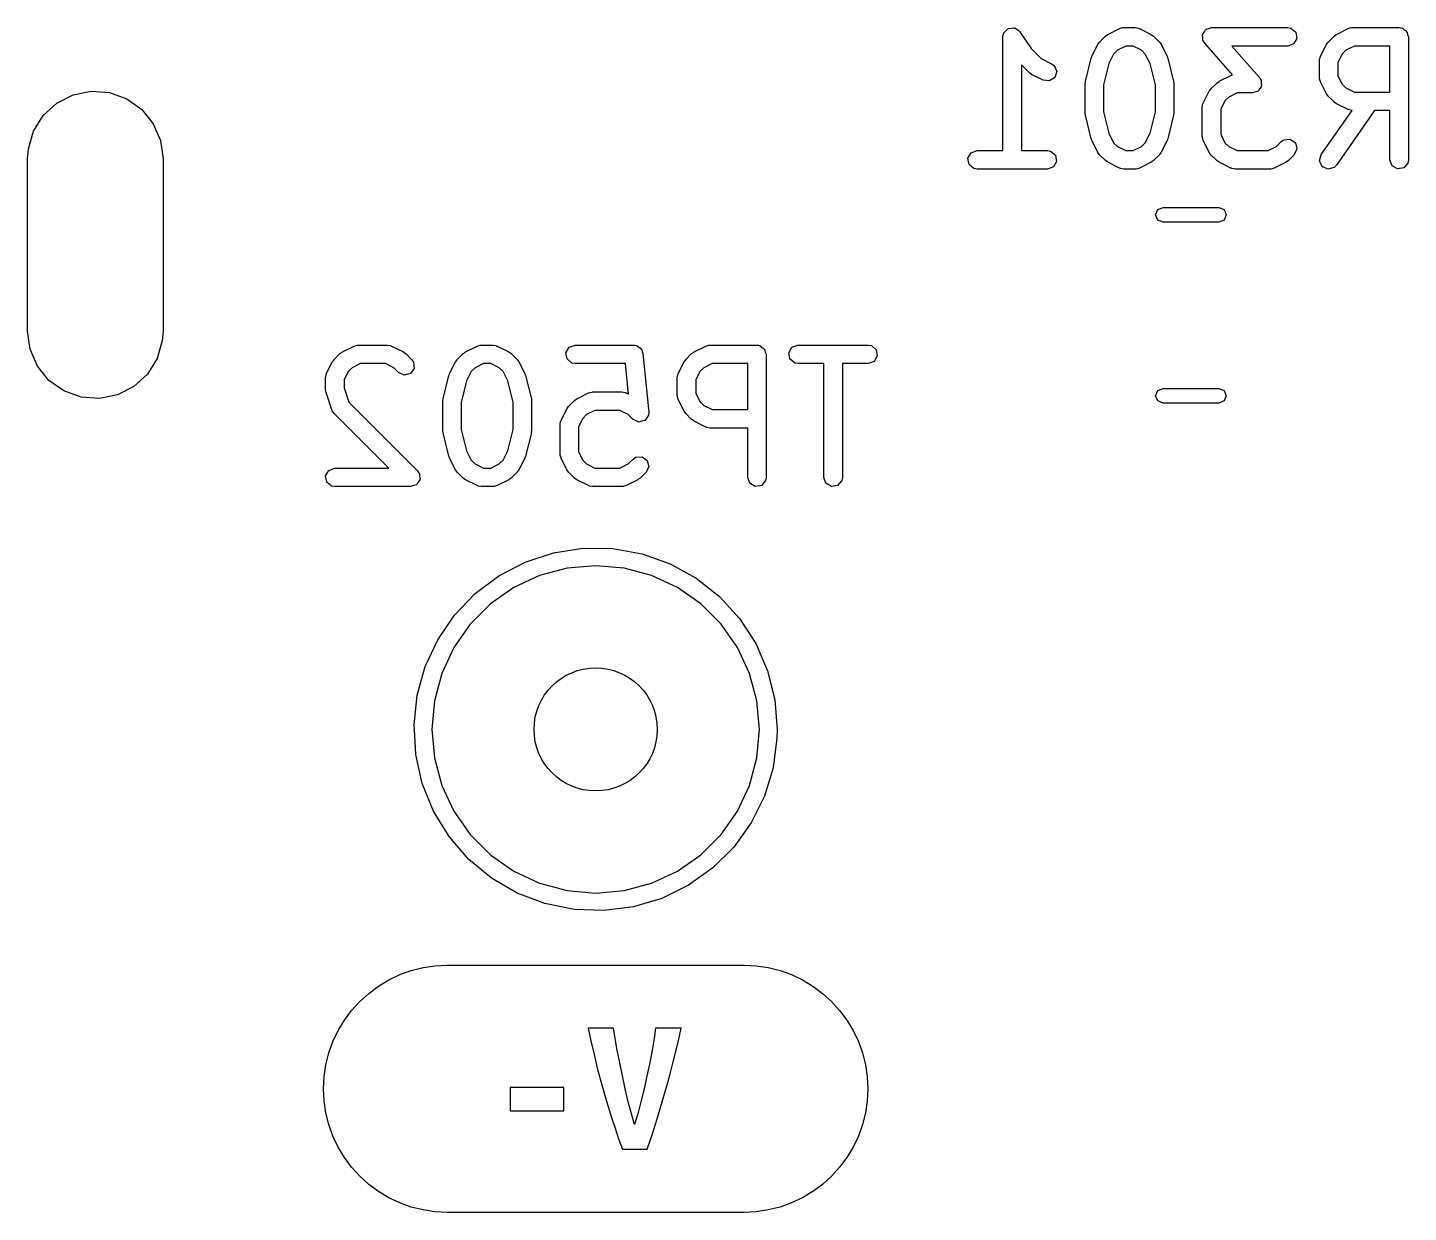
# Model space of a CAD drawing. Extents: x 88 to 206, y -135 to -60.
# Drawn here: x 110.7 to 121.92, y -106.14 to -96.51 of the extents above; entities that cross this region are included whole.
import ezdxf

# ---------------------------------------------------------------- set-up
doc = ezdxf.new("R2010")
doc.units = 0
doc.layers.add('BLACK', color=7, linetype='CONTINUOUS')

msp = doc.modelspace()

# ---------------------------------------------------------------- linework, layer by layer
at = {"layer": 'BLACK', "linetype": 'CONTINUOUS'}
for p, q in [((118.625, -96.5872), (118.63, -96.5615)), ((118.63, -96.5615), (118.632, -96.5582)), ((118.632, -96.5582), (118.633, -96.5539)), ((118.633, -96.5539), (118.649, -96.5389)), ((118.649, -96.5389), (118.663, -96.5222)), ((118.663, -96.5222), (118.667, -96.5215)), ((118.667, -96.5215), (118.67, -96.5185)), ((118.67, -96.5185), (118.692, -96.5171)), ((118.692, -96.5171), (118.713, -96.5133)), ((118.713, -96.5133), (118.717, -96.5155)), ((118.717, -96.5155), (118.721, -96.5152)), ((118.721, -96.5152), (118.739, -96.5281)), ((118.739, -96.5281), (118.757, -96.539)), ((118.757, -96.539), (118.759, -96.543)), ((118.759, -96.543), (118.762, -96.5456)), ((118.762, -96.5456), (118.854, -96.6823)), ((119.457, -96.5818), (119.475, -96.5689)), ((119.475, -96.5689), (119.476, -96.5677)), ((119.476, -96.5677), (119.571, -96.5201)), ((119.571, -96.5201), (119.596, -96.5127)), ((119.596, -96.5127), (119.601, -96.5137)), ((119.601, -96.5137), (119.605, -96.5122)), ((119.605, -96.5122), (119.7, -96.5122)), ((119.7, -96.5122), (119.726, -96.5167)), ((119.726, -96.5167), (119.729, -96.5196)), ((119.729, -96.5196), (119.734, -96.5201)), ((119.734, -96.5201), (119.829, -96.5677)), ((119.829, -96.5677), (119.847, -96.5811)), ((120.245, -96.5742), (120.248, -96.569)), ((120.248, -96.563), (120.261, -96.5472)), ((120.248, -96.569), (120.248, -96.563)), ((120.261, -96.5472), (120.271, -96.5297)), ((120.271, -96.5297), (120.276, -96.5277)), ((120.276, -96.5277), (120.28, -96.523)), ((120.28, -96.523), (120.3, -96.5191)), ((120.3, -96.5191), (120.319, -96.5122)), ((120.319, -96.5122), (120.938, -96.5122)), ((120.938, -96.5122), (120.964, -96.5167)), ((120.964, -96.5167), (121.003, -96.5497)), ((121.003, -96.5497), (121.012, -96.6002)), ((121.314, -96.5818), (121.332, -96.5689)), ((121.332, -96.5689), (121.333, -96.5677)), ((121.333, -96.5677), (121.428, -96.5201)), ((121.428, -96.5201), (121.453, -96.5127)), ((121.453, -96.5127), (121.458, -96.5137)), ((121.458, -96.5137), (121.462, -96.5122)), ((121.462, -96.5122), (121.843, -96.5122)), ((121.843, -96.5122), (121.853, -96.5139)), ((121.853, -96.5139), (121.856, -96.5133)), ((121.856, -96.5133), (121.859, -96.515)), ((121.859, -96.515), (121.869, -96.5167)), ((121.869, -96.5167), (121.883, -96.5292)), ((121.883, -96.5292), (121.9, -96.539)), ((121.9, -96.539), (121.903, -96.5453)), ((121.903, -96.5453), (121.908, -96.5497)), ((121.908, -96.5497), (121.911, -96.5689)), ((121.911, -96.5689), (121.918, -96.5872)), ((118.625, -97.5122), (118.625, -96.5872)), ((119.347, -96.7441), (119.395, -96.6489)), ((119.395, -96.6489), (119.408, -96.6309)), ((119.408, -96.6309), (119.409, -96.6294)), ((119.409, -96.6294), (119.457, -96.5818)), ((119.622, -96.6622), (119.554, -96.6964)), ((119.682, -96.6622), (119.622, -96.6622)), ((119.751, -96.6964), (119.682, -96.6622)), ((119.847, -96.5811), (119.848, -96.5818)), ((119.848, -96.5818), (119.896, -96.6294)), ((119.896, -96.6294), (119.909, -96.6478)), ((119.909, -96.6478), (119.91, -96.6489)), ((119.91, -96.6489), (119.958, -96.7441)), ((120.249, -96.5941), (120.245, -96.5742)), ((120.249, -96.6143), (120.249, -96.5941)), ((120.254, -96.6216), (120.249, -96.6143)), ((120.254, -96.6247), (120.254, -96.6216)), ((120.257, -96.6269), (120.254, -96.6247)), ((120.263, -96.6366), (120.257, -96.6269)), ((120.49, -96.8968), (120.263, -96.6366)), ((120.938, -96.6622), (120.484, -96.6622)), ((120.484, -96.6622), (120.709, -96.9187)), ((120.986, -96.6446), (120.938, -96.6622)), ((121.012, -96.6002), (120.986, -96.6446)), ((121.204, -96.7441), (121.252, -96.6489)), ((121.252, -96.6489), (121.265, -96.6309)), ((121.265, -96.6309), (121.266, -96.6294)), ((121.266, -96.6294), (121.314, -96.5818)), ((121.48, -96.6622), (121.411, -96.6964)), ((121.768, -96.6622), (121.48, -96.6622)), ((121.768, -97.036), (121.768, -96.6622)), ((121.918, -96.5872), (121.918, -97.5872)), ((118.854, -96.6823), (118.935, -96.7636)), ((118.935, -96.7636), (119.019, -96.8058)), ((119.294, -96.9499), (119.342, -96.7595)), ((119.342, -96.7595), (119.347, -96.7476)), ((119.347, -96.7476), (119.347, -96.7441)), ((119.524, -96.7268), (119.485, -96.8038)), ((119.554, -96.6964), (119.524, -96.7268)), ((119.781, -96.7268), (119.751, -96.6964)), ((119.82, -96.8038), (119.781, -96.7268)), ((119.958, -96.7441), (119.961, -96.7565)), ((119.961, -96.7565), (119.963, -96.7595)), ((119.963, -96.7595), (120.011, -96.9499)), ((121.196, -96.7777), (121.201, -96.752)), ((121.196, -96.9205), (121.196, -96.7777)), ((121.201, -96.752), (121.204, -96.7486)), ((121.204, -96.7486), (121.204, -96.7441)), ((121.381, -96.7268), (121.346, -96.7954)), ((121.411, -96.6964), (121.381, -96.7268)), ((118.837, -96.8783), (118.775, -96.8159)), ((118.775, -96.8159), (118.775, -97.5122)), ((118.839, -96.879), (118.837, -96.8783)), ((118.857, -96.8924), (118.839, -96.879)), ((118.952, -96.94), (118.857, -96.8924)), ((119.019, -96.8058), (119.04, -96.8213)), ((119.04, -96.8213), (119.061, -96.8684)), ((119.061, -96.8684), (119.046, -96.9176)), ((119.485, -96.8038), (119.442, -96.9774)), ((119.863, -96.9774), (119.82, -96.8038)), ((120.381, -96.9487), (120.476, -96.9011)), ((120.476, -96.9011), (120.49, -96.8968)), ((121.346, -96.7954), (121.346, -96.9028)), ((121.346, -96.9028), (121.381, -96.9713)), ((119.003, -96.9458), (118.952, -96.94)), ((119.046, -96.9176), (119.003, -96.9458)), ((119.292, -96.9681), (119.294, -96.9534)), ((119.292, -97.2062), (119.292, -96.9681)), ((119.294, -96.9534), (119.294, -96.9499)), ((119.442, -96.9774), (119.442, -97.197)), ((119.863, -97.197), (119.863, -96.9774)), ((120.011, -96.9499), (120.012, -96.9649)), ((120.012, -96.9649), (120.013, -96.9681)), ((120.013, -96.9681), (120.013, -97.2062)), ((120.3, -97.0298), (120.313, -97.0118)), ((120.313, -97.0118), (120.314, -97.0103)), ((120.314, -97.0103), (120.361, -96.9627)), ((120.361, -96.9627), (120.38, -96.9499)), ((120.38, -96.9499), (120.381, -96.9487)), ((120.711, -97.0081), (120.701, -97.0256)), ((120.709, -96.9187), (120.715, -96.9284)), ((120.723, -96.9923), (120.711, -97.0081)), ((120.715, -96.9284), (120.717, -96.9306)), ((120.717, -96.9306), (120.718, -96.9337)), ((120.718, -96.9337), (120.722, -96.941)), ((120.722, -96.941), (120.723, -96.9612)), ((120.723, -96.9612), (120.726, -96.9812)), ((120.726, -96.9812), (120.723, -96.9863)), ((120.723, -96.9863), (120.723, -96.9923)), ((121.198, -96.9247), (121.196, -96.9205)), ((121.197, -96.9291), (121.198, -96.9247)), ((121.204, -96.9541), (121.197, -96.9291)), ((121.252, -97.0493), (121.204, -96.9541)), ((121.381, -96.9713), (121.411, -97.0017)), ((121.411, -97.0017), (121.48, -97.036)), ((110.828, -97.2272), (110.938, -97.1262)), ((110.938, -97.1262), (111.071, -97.0584)), ((111.071, -97.0584), (111.217, -97.0289)), ((111.217, -97.0289), (111.366, -97.0398)), ((111.366, -97.0398), (111.507, -97.0904)), ((111.507, -97.0904), (111.629, -97.1769)), ((120.249, -97.133), (120.251, -97.1295)), ((120.251, -97.1295), (120.252, -97.1251)), ((120.252, -97.1251), (120.3, -97.0298)), ((120.428, -97.1078), (120.394, -97.1763)), ((120.459, -97.0774), (120.428, -97.1078)), ((120.527, -97.0431), (120.459, -97.0774)), ((120.652, -97.0431), (120.527, -97.0431)), ((120.671, -97.0362), (120.652, -97.0431)), ((120.691, -97.0323), (120.671, -97.0362)), ((120.695, -97.0276), (120.691, -97.0323)), ((120.701, -97.0256), (120.695, -97.0276)), ((121.253, -97.0504), (121.252, -97.0493)), ((121.266, -97.0688), (121.253, -97.0504)), ((121.314, -97.1164), (121.266, -97.0688)), ((121.315, -97.1171), (121.314, -97.1164)), ((121.333, -97.1305), (121.315, -97.1171)), ((121.428, -97.1781), (121.333, -97.1305)), ((121.48, -97.036), (121.768, -97.036)), ((110.75, -97.3541), (110.828, -97.2272)), ((111.629, -97.1769), (111.722, -97.2929)), ((119.293, -97.2095), (119.292, -97.2062)), ((119.294, -97.2244), (119.293, -97.2095)), ((119.342, -97.4149), (119.294, -97.2244)), ((119.442, -97.197), (119.485, -97.3705)), ((119.82, -97.3705), (119.863, -97.197)), ((120.011, -97.2244), (119.963, -97.4149)), ((120.013, -97.2062), (120.011, -97.221)), ((120.011, -97.221), (120.011, -97.2244)), ((120.244, -97.1586), (120.249, -97.133)), ((120.244, -97.3967), (120.244, -97.1586)), ((120.394, -97.1763), (120.394, -97.379)), ((121.21, -97.5442), (121.461, -97.1858)), ((121.644, -97.186), (121.333, -97.6302)), ((121.433, -97.1786), (121.428, -97.1781)), ((121.436, -97.1815), (121.433, -97.1786)), ((121.461, -97.1858), (121.436, -97.1815)), ((121.768, -97.186), (121.644, -97.186)), ((121.768, -97.5872), (121.768, -97.186)), ((110.708, -97.4975), (110.75, -97.3541)), ((111.722, -97.2929), (111.782, -97.4299)), ((111.782, -97.4299), (111.802, -97.5778)), ((119.344, -97.4178), (119.342, -97.4149)), ((119.347, -97.4302), (119.344, -97.4178)), ((119.395, -97.5255), (119.347, -97.4302)), ((119.485, -97.3705), (119.524, -97.4475)), ((119.524, -97.4475), (119.554, -97.4779)), ((119.751, -97.4779), (119.781, -97.4475)), ((119.781, -97.4475), (119.82, -97.3705)), ((119.958, -97.4302), (119.91, -97.5255)), ((119.963, -97.4149), (119.958, -97.4267)), ((119.958, -97.4267), (119.958, -97.4302)), ((120.246, -97.4009), (120.244, -97.3967)), ((120.245, -97.4053), (120.246, -97.4009)), ((120.252, -97.4302), (120.245, -97.4053)), ((120.3, -97.5255), (120.252, -97.4302)), ((120.394, -97.379), (120.428, -97.4475)), ((120.428, -97.4475), (120.459, -97.4779)), ((120.846, -97.4779), (120.885, -97.4389)), ((120.885, -97.4389), (120.906, -97.424)), ((120.906, -97.424), (120.958, -97.4195)), ((120.958, -97.4195), (121, -97.4489)), ((121, -97.4489), (121.013, -97.4985)), ((110.702, -97.5778), (110.708, -97.4975)), ((110.702, -98.9778), (110.702, -97.5778)), ((111.802, -97.5778), (111.802, -98.9778)), ((118.34, -97.5742), (118.366, -97.5297)), ((118.349, -97.6247), (118.34, -97.5742)), ((118.366, -97.5297), (118.414, -97.5122)), ((118.414, -97.5122), (118.625, -97.5122)), ((118.775, -97.5122), (118.986, -97.5122)), ((118.986, -97.5122), (119.011, -97.5167)), ((119.011, -97.5167), (119.051, -97.5497)), ((119.051, -97.5497), (119.06, -97.6002)), ((119.396, -97.5266), (119.395, -97.5255)), ((119.409, -97.545), (119.396, -97.5266)), ((119.457, -97.5926), (119.409, -97.545)), ((119.554, -97.4779), (119.622, -97.5122)), ((119.622, -97.5122), (119.682, -97.5122)), ((119.682, -97.5122), (119.751, -97.4779)), ((119.896, -97.545), (119.848, -97.5926)), ((119.897, -97.5435), (119.896, -97.545)), ((119.91, -97.5255), (119.897, -97.5435)), ((120.301, -97.5266), (120.3, -97.5255)), ((120.314, -97.545), (120.301, -97.5266)), ((120.361, -97.5926), (120.314, -97.545)), ((120.459, -97.4779), (120.527, -97.5122)), ((120.527, -97.5122), (120.778, -97.5122)), ((120.778, -97.5122), (120.846, -97.4779)), ((120.991, -97.545), (120.944, -97.5926)), ((121.013, -97.4985), (120.991, -97.545)), ((121.197, -97.5937), (121.21, -97.5442)), ((118.389, -97.6577), (118.349, -97.6247)), ((118.414, -97.6622), (118.389, -97.6577)), ((118.986, -97.6622), (118.414, -97.6622)), ((119.034, -97.6446), (118.986, -97.6622)), ((119.06, -97.6002), (119.034, -97.6446)), ((119.458, -97.5933), (119.457, -97.5926)), ((119.476, -97.6066), (119.458, -97.5933)), ((119.571, -97.6543), (119.476, -97.6066)), ((119.576, -97.6548), (119.571, -97.6543)), ((119.579, -97.6577), (119.576, -97.6548)), ((119.605, -97.6622), (119.579, -97.6577)), ((119.7, -97.6622), (119.605, -97.6622)), ((119.704, -97.6606), (119.7, -97.6622)), ((119.709, -97.6617), (119.704, -97.6606)), ((119.734, -97.6543), (119.709, -97.6617)), ((119.829, -97.6066), (119.734, -97.6543)), ((119.83, -97.6055), (119.829, -97.6066)), ((119.848, -97.5926), (119.83, -97.6055)), ((120.363, -97.5933), (120.361, -97.5926)), ((120.381, -97.6066), (120.363, -97.5933)), ((120.476, -97.6543), (120.381, -97.6066)), ((120.48, -97.6548), (120.476, -97.6543)), ((120.484, -97.6577), (120.48, -97.6548)), ((120.51, -97.6622), (120.484, -97.6577)), ((120.795, -97.6622), (120.51, -97.6622)), ((120.799, -97.6606), (120.795, -97.6622)), ((120.804, -97.6617), (120.799, -97.6606)), ((120.829, -97.6543), (120.804, -97.6617)), ((120.924, -97.6066), (120.829, -97.6543)), ((120.925, -97.6055), (120.924, -97.6066)), ((120.944, -97.5926), (120.925, -97.6055)), ((121.218, -97.6402), (121.197, -97.5937)), ((121.265, -97.6619), (121.218, -97.6402)), ((121.314, -97.6486), (121.265, -97.6619)), ((121.333, -97.6302), (121.314, -97.6486)), ((121.785, -97.6354), (121.768, -97.5872)), ((121.83, -97.661), (121.785, -97.6354)), ((121.88, -97.6521), (121.83, -97.661)), ((121.913, -97.6128), (121.88, -97.6521)), ((121.918, -97.5872), (121.913, -97.6128)), ((119.865, -98.0336), (119.883, -97.9912)), ((119.883, -97.9912), (119.925, -97.9736)), ((119.925, -97.9736), (120.379, -97.9736)), ((120.379, -97.9736), (120.422, -97.9912)), ((120.422, -97.9912), (120.439, -98.0336)), ((119.883, -98.076), (119.865, -98.0336)), ((119.925, -98.0936), (119.883, -98.076)), ((120.379, -98.0936), (119.925, -98.0936)), ((120.422, -98.076), (120.379, -98.0936)), ((120.439, -98.0336), (120.422, -98.076)), ((110.722, -99.1257), (110.702, -98.9778)), ((111.802, -98.9778), (111.796, -99.0581)), ((110.782, -99.2627), (110.722, -99.1257)), ((111.796, -99.0581), (111.754, -99.2015)), ((113.239, -99.1618), (113.258, -99.1489)), ((113.258, -99.1489), (113.259, -99.1477)), ((113.259, -99.1477), (113.354, -99.1001)), ((113.354, -99.1001), (113.379, -99.0927)), ((113.379, -99.0927), (113.383, -99.0937)), ((113.383, -99.0937), (113.387, -99.0922)), ((113.387, -99.0922), (113.626, -99.0922)), ((113.626, -99.0922), (113.651, -99.0967)), ((113.651, -99.0967), (113.655, -99.0996)), ((113.655, -99.0996), (113.659, -99.1001)), ((113.659, -99.1001), (113.754, -99.1477)), ((113.754, -99.1477), (113.772, -99.1611)), ((114.239, -99.1618), (114.258, -99.1489)), ((114.258, -99.1489), (114.259, -99.1477)), ((114.259, -99.1477), (114.354, -99.1001)), ((114.354, -99.1001), (114.379, -99.0927)), ((114.379, -99.0927), (114.383, -99.0937)), ((114.383, -99.0937), (114.387, -99.0922)), ((114.387, -99.0922), (114.483, -99.0922)), ((114.483, -99.0922), (114.508, -99.0967)), ((114.508, -99.0967), (114.512, -99.0996)), ((114.512, -99.0996), (114.516, -99.1001)), ((114.516, -99.1001), (114.611, -99.1477)), ((114.611, -99.1477), (114.629, -99.1611)), ((115.075, -99.1542), (115.101, -99.1097)), ((115.101, -99.1097), (115.149, -99.0922)), ((115.149, -99.0922), (115.626, -99.0922)), ((115.626, -99.0922), (115.629, -99.0929)), ((115.629, -99.0929), (115.631, -99.0924)), ((115.631, -99.0924), (115.634, -99.0937)), ((115.634, -99.0937), (115.651, -99.0967)), ((115.651, -99.0967), (115.663, -99.1069)), ((115.663, -99.1069), (115.678, -99.1135)), ((115.678, -99.1135), (115.682, -99.1229)), ((115.682, -99.1229), (115.69, -99.1297)), ((115.69, -99.1297), (115.693, -99.1454)), ((115.693, -99.1454), (115.7, -99.1597)), ((116.096, -99.1618), (116.115, -99.1489)), ((116.115, -99.1489), (116.116, -99.1477)), ((116.116, -99.1477), (116.211, -99.1001)), ((116.211, -99.1001), (116.236, -99.0927)), ((116.236, -99.0927), (116.24, -99.0937)), ((116.24, -99.0937), (116.245, -99.0922)), ((116.245, -99.0922), (116.626, -99.0922)), ((116.626, -99.0922), (116.635, -99.0939)), ((116.635, -99.0939), (116.639, -99.0933)), ((116.639, -99.0933), (116.641, -99.095)), ((116.641, -99.095), (116.651, -99.0967)), ((116.651, -99.0967), (116.666, -99.1092)), ((116.666, -99.1092), (116.683, -99.119)), ((116.683, -99.119), (116.685, -99.1253)), ((116.685, -99.1253), (116.69, -99.1297)), ((116.69, -99.1297), (116.694, -99.1489)), ((116.694, -99.1489), (116.701, -99.1672)), ((116.885, -99.1542), (116.911, -99.1097)), ((116.911, -99.1097), (116.959, -99.0922)), ((116.959, -99.0922), (117.53, -99.0922)), ((117.53, -99.0922), (117.556, -99.0967)), ((117.556, -99.0967), (117.595, -99.1297)), ((117.595, -99.1297), (117.604, -99.1802)), ((111.754, -99.2015), (111.676, -99.3284)), ((113.13, -99.3241), (113.177, -99.2289)), ((113.177, -99.2289), (113.191, -99.2109)), ((113.191, -99.2109), (113.192, -99.2094)), ((113.192, -99.2094), (113.239, -99.1618)), ((113.405, -99.2422), (113.337, -99.2764)), ((113.608, -99.2422), (113.405, -99.2422)), ((113.676, -99.2764), (113.608, -99.2422)), ((113.772, -99.1611), (113.774, -99.1618)), ((113.774, -99.1618), (113.821, -99.2094)), ((113.821, -99.2094), (113.836, -99.2307)), ((113.836, -99.2307), (113.841, -99.2818)), ((114.13, -99.3241), (114.177, -99.2289)), ((114.177, -99.2289), (114.191, -99.2109)), ((114.191, -99.2109), (114.192, -99.2094)), ((114.192, -99.2094), (114.239, -99.1618)), ((114.405, -99.2422), (114.337, -99.2764)), ((114.465, -99.2422), (114.405, -99.2422)), ((114.533, -99.2764), (114.465, -99.2422)), ((114.629, -99.1611), (114.631, -99.1618)), ((114.631, -99.1618), (114.679, -99.2094)), ((114.679, -99.2094), (114.691, -99.2278)), ((114.691, -99.2278), (114.693, -99.2289)), ((114.693, -99.2289), (114.74, -99.3241)), ((115.084, -99.2047), (115.075, -99.1542)), ((115.124, -99.2377), (115.084, -99.2047)), ((115.149, -99.2422), (115.124, -99.2377)), ((115.558, -99.2422), (115.149, -99.2422)), ((115.582, -99.4904), (115.558, -99.2422)), ((115.7, -99.1597), (115.748, -99.6359)), ((115.987, -99.3241), (116.035, -99.2289)), ((116.035, -99.2289), (116.048, -99.2109)), ((116.048, -99.2109), (116.049, -99.2094)), ((116.049, -99.2094), (116.096, -99.1618)), ((116.262, -99.2422), (116.194, -99.2764)), ((116.551, -99.2422), (116.262, -99.2422)), ((116.551, -99.616), (116.551, -99.2422)), ((116.701, -99.1672), (116.701, -100.167)), ((116.894, -99.2047), (116.885, -99.1542)), ((116.933, -99.2377), (116.894, -99.2047)), ((116.959, -99.2422), (116.933, -99.2377)), ((117.17, -99.2422), (116.959, -99.2422)), ((117.17, -100.167), (117.17, -99.2422)), ((117.53, -99.2422), (117.32, -99.2422)), ((117.32, -99.2422), (117.32, -100.167)), ((117.578, -99.2246), (117.53, -99.2422)), ((117.604, -99.1802), (117.578, -99.2246)), ((110.875, -99.3787), (110.782, -99.2627)), ((111.676, -99.3284), (111.566, -99.4294)), ((113.122, -99.3577), (113.126, -99.332)), ((113.122, -99.4529), (113.122, -99.3577)), ((113.126, -99.332), (113.129, -99.3286)), ((113.129, -99.3286), (113.13, -99.3241)), ((113.306, -99.3068), (113.272, -99.3754)), ((113.337, -99.2764), (113.306, -99.3068)), ((113.715, -99.3155), (113.676, -99.2764)), ((113.762, -99.3371), (113.715, -99.3155)), ((113.811, -99.3239), (113.762, -99.3371)), ((113.841, -99.2818), (113.811, -99.3239)), ((114.077, -99.5299), (114.124, -99.3395)), ((114.124, -99.3395), (114.129, -99.3276)), ((114.129, -99.3276), (114.13, -99.3241)), ((114.306, -99.3068), (114.268, -99.3838)), ((114.337, -99.2764), (114.306, -99.3068)), ((114.564, -99.3068), (114.533, -99.2764)), ((114.602, -99.3838), (114.564, -99.3068)), ((114.74, -99.3241), (114.744, -99.3365)), ((114.744, -99.3365), (114.746, -99.3395)), ((114.746, -99.3395), (114.794, -99.5299)), ((115.979, -99.3577), (115.984, -99.332)), ((115.979, -99.5005), (115.979, -99.3577)), ((115.984, -99.332), (115.986, -99.3286)), ((115.986, -99.3286), (115.987, -99.3241)), ((116.163, -99.3068), (116.129, -99.3754)), ((116.194, -99.2764), (116.163, -99.3068)), ((110.997, -99.4652), (110.875, -99.3787)), ((111.138, -99.5158), (110.997, -99.4652)), ((111.566, -99.4294), (111.433, -99.4972)), ((113.123, -99.4544), (113.122, -99.4529)), ((113.126, -99.4766), (113.123, -99.4544)), ((113.173, -99.6195), (113.126, -99.4766)), ((113.272, -99.3754), (113.272, -99.4407)), ((113.272, -99.4407), (113.31, -99.5552)), ((114.268, -99.3838), (114.224, -99.5574)), ((114.646, -99.5574), (114.602, -99.3838)), ((115.163, -99.5287), (115.259, -99.4811)), ((115.259, -99.4811), (115.284, -99.4736)), ((115.284, -99.4736), (115.288, -99.4747)), ((115.288, -99.4747), (115.292, -99.4731)), ((115.292, -99.4731), (115.53, -99.4731)), ((115.53, -99.4731), (115.556, -99.4777)), ((115.556, -99.4777), (115.559, -99.4805)), ((115.559, -99.4805), (115.564, -99.4811)), ((115.564, -99.4811), (115.582, -99.4904)), ((116.129, -99.3754), (116.129, -99.4828)), ((116.129, -99.4828), (116.163, -99.5513)), ((119.865, -99.5036), (119.883, -99.4612)), ((119.883, -99.4612), (119.925, -99.4436)), ((119.925, -99.4436), (120.379, -99.4436)), ((120.379, -99.4436), (120.422, -99.4612)), ((120.422, -99.4612), (120.439, -99.5036)), ((111.287, -99.5267), (111.138, -99.5158)), ((111.433, -99.4972), (111.287, -99.5267)), ((113.31, -99.5552), (113.869, -100.114)), ((114.074, -99.5481), (114.077, -99.5334)), ((114.074, -99.7862), (114.074, -99.5481)), ((114.077, -99.5334), (114.077, -99.5299)), ((114.224, -99.5574), (114.224, -99.777)), ((114.646, -99.777), (114.646, -99.5574)), ((114.794, -99.5299), (114.795, -99.5449)), ((114.795, -99.5449), (114.796, -99.5481)), ((114.796, -99.5481), (114.796, -99.7862)), ((115.082, -99.6098), (115.096, -99.5918)), ((115.096, -99.5903), (115.144, -99.5427)), ((115.096, -99.5918), (115.096, -99.5903)), ((115.144, -99.5427), (115.162, -99.5299)), ((115.162, -99.5299), (115.163, -99.5287)), ((115.981, -99.5047), (115.979, -99.5005)), ((115.98, -99.5091), (115.981, -99.5047)), ((115.987, -99.5341), (115.98, -99.5091)), ((116.035, -99.6293), (115.987, -99.5341)), ((116.163, -99.5513), (116.194, -99.5817)), ((116.194, -99.5817), (116.262, -99.616)), ((119.883, -99.546), (119.865, -99.5036)), ((119.925, -99.5636), (119.883, -99.546)), ((120.379, -99.5636), (119.925, -99.5636)), ((120.422, -99.546), (120.379, -99.5636)), ((120.439, -99.5036), (120.422, -99.546)), ((113.176, -99.623), (113.173, -99.6195)), ((113.177, -99.6274), (113.176, -99.623)), ((113.192, -99.6488), (113.177, -99.6274)), ((113.635, -100.092), (113.192, -99.6488)), ((115.031, -99.713), (115.034, -99.7095)), ((115.034, -99.7095), (115.035, -99.7051)), ((115.035, -99.7051), (115.082, -99.6098)), ((115.211, -99.6878), (115.177, -99.7563)), ((115.241, -99.6574), (115.211, -99.6878)), ((115.31, -99.6231), (115.241, -99.6574)), ((115.513, -99.6231), (115.31, -99.6231)), ((115.581, -99.6574), (115.513, -99.6231)), ((115.62, -99.6964), (115.581, -99.6574)), ((115.621, -99.6966), (115.62, -99.6964)), ((115.621, -99.6971), (115.621, -99.6966)), ((115.644, -99.7074), (115.621, -99.6971)), ((115.667, -99.7181), (115.644, -99.7074)), ((115.716, -99.7048), (115.692, -99.7113)), ((115.717, -99.7043), (115.716, -99.7044)), ((115.716, -99.7044), (115.716, -99.7048)), ((115.731, -99.6834), (115.717, -99.7043)), ((115.746, -99.6628), (115.731, -99.6834)), ((115.748, -99.6359), (115.746, -99.6619)), ((115.746, -99.6619), (115.746, -99.6623)), ((115.746, -99.6623), (115.746, -99.6628)), ((116.036, -99.6304), (116.035, -99.6293)), ((116.049, -99.6488), (116.036, -99.6304)), ((116.096, -99.6964), (116.049, -99.6488)), ((116.098, -99.6971), (116.096, -99.6964)), ((116.116, -99.7105), (116.098, -99.6971)), ((116.262, -99.616), (116.551, -99.616)), ((114.076, -99.7895), (114.074, -99.7862)), ((114.077, -99.8044), (114.076, -99.7895)), ((114.124, -99.9949), (114.077, -99.8044)), ((114.224, -99.777), (114.268, -99.9505)), ((114.602, -99.9505), (114.646, -99.777)), ((114.794, -99.8044), (114.746, -99.9949)), ((114.796, -99.7862), (114.793, -99.801)), ((114.793, -99.801), (114.794, -99.8044)), ((115.027, -99.7386), (115.031, -99.713)), ((115.027, -99.9767), (115.027, -99.7386)), ((115.177, -99.7563), (115.177, -99.959)), ((115.668, -99.7182), (115.667, -99.718)), ((115.667, -99.718), (115.667, -99.7181)), ((115.692, -99.7113), (115.668, -99.7182)), ((116.211, -99.7581), (116.116, -99.7105)), ((116.215, -99.7586), (116.211, -99.7581)), ((116.219, -99.7615), (116.215, -99.7586)), ((116.245, -99.766), (116.219, -99.7615)), ((116.551, -99.766), (116.245, -99.766)), ((116.551, -100.167), (116.551, -99.766)), ((114.126, -99.9978), (114.124, -99.9949)), ((114.13, -100.01), (114.126, -99.9978)), ((114.177, -100.105), (114.13, -100.01)), ((114.268, -99.9505), (114.306, -100.028)), ((114.306, -100.028), (114.337, -100.058)), ((114.533, -100.058), (114.564, -100.028)), ((114.564, -100.028), (114.602, -99.9505)), ((114.74, -100.01), (114.693, -100.105)), ((114.741, -100.007), (114.74, -100.01)), ((114.746, -99.9949), (114.741, -100.007)), ((115.028, -99.9809), (115.027, -99.9767)), ((115.027, -99.9853), (115.028, -99.9809)), ((115.035, -100.01), (115.027, -99.9853)), ((115.082, -100.105), (115.035, -100.01)), ((115.177, -99.959), (115.211, -100.028)), ((115.211, -100.028), (115.241, -100.058)), ((115.581, -100.058), (115.62, -100.019)), ((115.62, -100.019), (115.641, -100.004)), ((115.641, -100.004), (115.693, -99.9995)), ((115.693, -99.9995), (115.735, -100.029)), ((115.735, -100.029), (115.748, -100.078)), ((113.123, -100.154), (113.149, -100.11)), ((113.132, -100.205), (113.123, -100.154)), ((113.149, -100.11), (113.197, -100.092)), ((113.197, -100.092), (113.635, -100.092)), ((113.869, -100.114), (113.878, -100.128)), ((113.878, -100.128), (113.881, -100.13)), ((113.881, -100.13), (113.881, -100.132)), ((113.881, -100.132), (113.884, -100.135)), ((113.884, -100.135), (113.886, -100.158)), ((113.886, -100.158), (113.89, -100.18)), ((114.179, -100.107), (114.177, -100.105)), ((114.192, -100.125), (114.179, -100.107)), ((114.239, -100.173), (114.192, -100.125)), ((114.337, -100.058), (114.405, -100.092)), ((114.405, -100.092), (114.465, -100.092)), ((114.465, -100.092), (114.533, -100.058)), ((114.679, -100.125), (114.631, -100.173)), ((114.693, -100.105), (114.679, -100.123)), ((114.679, -100.123), (114.679, -100.125)), ((115.083, -100.107), (115.082, -100.105)), ((115.096, -100.125), (115.083, -100.107)), ((115.144, -100.173), (115.096, -100.125)), ((115.241, -100.058), (115.31, -100.092)), ((115.31, -100.092), (115.513, -100.092)), ((115.513, -100.092), (115.581, -100.058)), ((115.726, -100.125), (115.679, -100.173)), ((115.748, -100.078), (115.726, -100.125)), ((113.171, -100.238), (113.132, -100.205)), ((113.197, -100.242), (113.171, -100.238)), ((113.816, -100.242), (113.197, -100.242)), ((113.837, -100.234), (113.816, -100.242)), ((113.859, -100.229), (113.837, -100.234)), ((113.861, -100.226), (113.859, -100.229)), ((113.864, -100.225), (113.861, -100.226)), ((113.875, -100.205), (113.864, -100.225)), ((113.888, -100.187), (113.875, -100.205)), ((113.89, -100.18), (113.888, -100.183)), ((113.888, -100.183), (113.888, -100.187)), ((114.241, -100.173), (114.239, -100.173)), ((114.259, -100.187), (114.241, -100.173)), ((114.354, -100.234), (114.259, -100.187)), ((114.358, -100.235), (114.354, -100.234)), ((114.362, -100.238), (114.358, -100.235)), ((114.387, -100.242), (114.362, -100.238)), ((114.483, -100.242), (114.387, -100.242)), ((114.487, -100.241), (114.483, -100.242)), ((114.491, -100.242), (114.487, -100.241)), ((114.516, -100.234), (114.491, -100.242)), ((114.611, -100.187), (114.516, -100.234)), ((114.613, -100.185), (114.611, -100.187)), ((114.631, -100.173), (114.613, -100.185)), ((115.145, -100.173), (115.144, -100.173)), ((115.163, -100.187), (115.145, -100.173)), ((115.259, -100.234), (115.163, -100.187)), ((115.263, -100.235), (115.259, -100.234)), ((115.267, -100.238), (115.263, -100.235)), ((115.292, -100.242), (115.267, -100.238)), ((115.53, -100.242), (115.292, -100.242)), ((115.534, -100.241), (115.53, -100.242)), ((115.539, -100.242), (115.534, -100.241)), ((115.564, -100.234), (115.539, -100.242)), ((115.659, -100.187), (115.564, -100.234)), ((115.66, -100.185), (115.659, -100.187)), ((115.679, -100.173), (115.66, -100.185)), ((116.568, -100.215), (116.551, -100.167)), ((116.612, -100.241), (116.568, -100.215)), ((116.663, -100.232), (116.612, -100.241)), ((116.696, -100.193), (116.663, -100.232)), ((116.701, -100.167), (116.696, -100.193)), ((117.187, -100.215), (117.17, -100.167)), ((117.232, -100.241), (117.187, -100.215)), ((117.282, -100.232), (117.232, -100.241)), ((117.315, -100.193), (117.282, -100.232)), ((117.32, -100.167), (117.315, -100.193)), ((114.744, -100.855), (114.974, -100.78)), ((114.974, -100.78), (115.213, -100.743)), ((115.213, -100.743), (115.455, -100.746)), ((115.455, -100.746), (115.693, -100.789)), ((115.693, -100.789), (115.921, -100.869)), ((114.53, -100.967), (114.744, -100.855)), ((115.085, -100.905), (114.861, -100.965)), ((115.316, -100.885), (115.085, -100.905)), ((115.547, -100.905), (115.316, -100.885)), ((115.771, -100.965), (115.547, -100.905)), ((115.921, -100.869), (116.132, -100.986)), ((114.337, -101.112), (114.53, -100.967)), ((114.861, -100.965), (114.651, -101.063)), ((115.981, -101.063), (115.771, -100.965)), ((116.132, -100.986), (116.322, -101.136)), ((114.17, -101.287), (114.337, -101.112)), ((114.651, -101.063), (114.461, -101.196)), ((116.171, -101.196), (115.981, -101.063)), ((116.322, -101.136), (116.485, -101.315)), ((114.461, -101.196), (114.297, -101.36)), ((116.335, -101.36), (116.171, -101.196)), ((114.033, -101.486), (114.17, -101.287)), ((114.297, -101.36), (114.164, -101.55)), ((116.468, -101.55), (116.335, -101.36)), ((116.485, -101.315), (116.616, -101.518)), ((113.932, -101.705), (114.033, -101.486)), ((114.164, -101.55), (114.066, -101.76)), ((116.566, -101.76), (116.468, -101.55)), ((116.616, -101.518), (116.712, -101.739)), ((113.867, -101.938), (113.932, -101.705)), ((114.066, -101.76), (114.006, -101.984)), ((116.626, -101.984), (116.566, -101.76)), ((116.712, -101.739), (116.771, -101.974)), ((113.841, -102.179), (113.867, -101.938)), ((114.006, -101.984), (113.986, -102.215)), ((116.646, -102.215), (116.626, -101.984)), ((116.771, -101.974), (116.791, -102.215)), ((113.844, -102.215), (113.841, -102.179)), ((113.855, -102.42), (113.844, -102.215)), ((113.986, -102.215), (114.006, -102.446)), ((116.626, -102.446), (116.646, -102.215)), ((116.789, -102.287), (116.758, -102.527)), ((116.791, -102.215), (116.789, -102.287)), ((113.908, -102.656), (113.855, -102.42)), ((114.006, -102.446), (114.066, -102.67)), ((116.566, -102.67), (116.626, -102.446)), ((116.758, -102.527), (116.687, -102.758)), ((113.999, -102.88), (113.908, -102.656)), ((114.066, -102.67), (114.164, -102.88)), ((116.468, -102.88), (116.566, -102.67)), ((116.687, -102.758), (116.58, -102.974)), ((114.126, -103.086), (113.999, -102.88)), ((114.164, -102.88), (114.297, -103.07)), ((116.335, -103.07), (116.468, -102.88)), ((114.297, -103.07), (114.461, -103.234)), ((116.171, -103.234), (116.335, -103.07)), ((116.58, -102.974), (116.439, -103.171)), ((114.284, -103.269), (114.126, -103.086)), ((116.439, -103.171), (116.268, -103.341)), ((114.47, -103.423), (114.284, -103.269)), ((114.461, -103.234), (114.651, -103.367)), ((115.981, -103.367), (116.171, -103.234)), ((114.651, -103.367), (114.861, -103.465)), ((115.771, -103.465), (115.981, -103.367)), ((116.268, -103.341), (116.071, -103.482)), ((114.679, -103.545), (114.47, -103.423)), ((114.861, -103.465), (115.085, -103.525)), ((115.547, -103.525), (115.771, -103.465)), ((116.071, -103.482), (115.854, -103.588)), ((114.904, -103.631), (114.679, -103.545)), ((115.141, -103.679), (114.904, -103.631)), ((115.085, -103.525), (115.316, -103.545)), ((115.316, -103.545), (115.547, -103.525)), ((115.854, -103.588), (115.623, -103.658)), ((115.383, -103.688), (115.141, -103.679)), ((115.623, -103.658), (115.383, -103.688)), ((113.725, -104.208), (113.818, -104.175)), ((113.818, -104.175), (113.914, -104.151)), ((113.914, -104.151), (114.011, -104.137)), ((114.011, -104.137), (114.11, -104.132)), ((114.11, -104.132), (116.522, -104.132)), ((116.522, -104.132), (116.621, -104.137)), ((116.621, -104.137), (116.718, -104.151)), ((116.718, -104.151), (116.814, -104.175)), ((116.814, -104.175), (116.907, -104.208)), ((113.473, -104.36), (113.552, -104.301)), ((113.552, -104.301), (113.636, -104.25)), ((113.636, -104.25), (113.725, -104.208)), ((116.907, -104.208), (116.996, -104.25)), ((116.996, -104.25), (117.08, -104.301)), ((117.08, -104.301), (117.159, -104.36)), ((113.4, -104.426), (113.473, -104.36)), ((117.159, -104.36), (117.232, -104.426)), ((113.275, -104.578), (113.334, -104.499)), ((113.334, -104.499), (113.4, -104.426)), ((117.232, -104.426), (117.298, -104.499)), ((117.298, -104.499), (117.357, -104.578)), ((113.224, -104.663), (113.275, -104.578)), ((115.46, -104.644), (115.256, -104.644)), ((115.256, -104.644), (115.277, -104.745)), ((115.475, -104.727), (115.46, -104.644)), ((115.803, -104.644), (115.791, -104.727)), ((116.01, -104.644), (115.803, -104.644)), ((115.991, -104.733), (116.01, -104.644)), ((117.357, -104.578), (117.408, -104.663)), ((113.149, -104.844), (113.182, -104.752)), ((113.182, -104.752), (113.224, -104.663)), ((115.277, -104.745), (115.303, -104.857)), ((115.492, -104.822), (115.475, -104.727)), ((115.791, -104.727), (115.775, -104.821)), ((115.965, -104.844), (115.991, -104.733)), ((117.408, -104.663), (117.45, -104.752)), ((117.45, -104.752), (117.483, -104.844)), ((113.125, -104.94), (113.149, -104.844)), ((115.303, -104.857), (115.332, -104.978)), ((115.512, -104.925), (115.492, -104.822)), ((115.775, -104.821), (115.755, -104.924)), ((115.944, -104.928), (115.965, -104.844)), ((117.483, -104.844), (117.507, -104.94)), ((113.111, -105.037), (113.125, -104.94)), ((115.332, -104.978), (115.366, -105.104)), ((115.533, -105.031), (115.512, -104.925)), ((115.755, -104.924), (115.733, -105.029)), ((115.922, -105.014), (115.944, -104.928)), ((117.507, -104.94), (117.521, -105.037)), ((113.106, -105.136), (113.111, -105.037)), ((115.557, -105.137), (115.533, -105.031)), ((115.733, -105.029), (115.709, -105.136)), ((115.897, -105.104), (115.922, -105.014)), ((117.521, -105.037), (117.526, -105.136)), ((113.111, -105.234), (113.106, -105.136)), ((114.622, -105.124), (114.622, -105.316)), ((115.057, -105.124), (114.622, -105.124)), ((115.057, -105.316), (115.057, -105.124)), ((115.366, -105.104), (115.391, -105.191)), ((115.391, -105.191), (115.417, -105.279)), ((115.581, -105.242), (115.557, -105.137)), ((115.709, -105.136), (115.684, -105.241)), ((115.844, -105.287), (115.871, -105.196)), ((115.871, -105.196), (115.897, -105.104)), ((117.526, -105.136), (117.521, -105.234)), ((113.125, -105.332), (113.111, -105.234)), ((114.622, -105.316), (115.057, -105.316)), ((115.417, -105.279), (115.445, -105.368)), ((115.607, -105.34), (115.581, -105.242)), ((115.684, -105.241), (115.658, -105.339)), ((115.816, -105.379), (115.844, -105.287)), ((117.521, -105.234), (117.507, -105.332)), ((113.149, -105.427), (113.125, -105.332)), ((113.182, -105.52), (113.149, -105.427)), ((115.445, -105.368), (115.474, -105.456)), ((115.632, -105.427), (115.607, -105.34)), ((115.658, -105.339), (115.632, -105.427)), ((115.774, -105.51), (115.816, -105.379)), ((117.483, -105.427), (117.45, -105.52)), ((117.507, -105.332), (117.483, -105.427)), ((113.224, -105.609), (113.182, -105.52)), ((115.474, -105.456), (115.503, -105.543)), ((115.735, -105.627), (115.774, -105.51)), ((117.45, -105.52), (117.408, -105.609)), ((113.275, -105.694), (113.224, -105.609)), ((115.503, -105.543), (115.533, -105.627)), ((115.533, -105.627), (115.735, -105.627)), ((117.408, -105.609), (117.357, -105.694)), ((113.334, -105.773), (113.275, -105.694)), ((117.357, -105.694), (117.298, -105.773)), ((113.4, -105.846), (113.334, -105.773)), ((113.473, -105.912), (113.4, -105.846)), ((117.232, -105.846), (117.159, -105.912)), ((117.298, -105.773), (117.232, -105.846)), ((113.552, -105.971), (113.473, -105.912)), ((113.636, -106.021), (113.552, -105.971)), ((117.08, -105.971), (116.996, -106.021)), ((117.159, -105.912), (117.08, -105.971)), ((113.725, -106.063), (113.636, -106.021)), ((113.818, -106.097), (113.725, -106.063)), ((113.914, -106.12), (113.818, -106.097)), ((116.814, -106.097), (116.718, -106.12)), ((116.907, -106.063), (116.814, -106.097)), ((116.996, -106.021), (116.907, -106.063)), ((114.011, -106.135), (113.914, -106.12)), ((114.11, -106.14), (114.011, -106.135)), ((116.522, -106.14), (114.11, -106.14)), ((116.621, -106.135), (116.522, -106.14)), ((116.718, -106.12), (116.621, -106.135))]:
    msp.add_line(p, q, dxfattribs=at)
at = {"layer": 'BLACK'}
msp.add_circle((115.316, -102.215), 0.5, dxfattribs=at)

doc.saveas('drawing.dxf')
